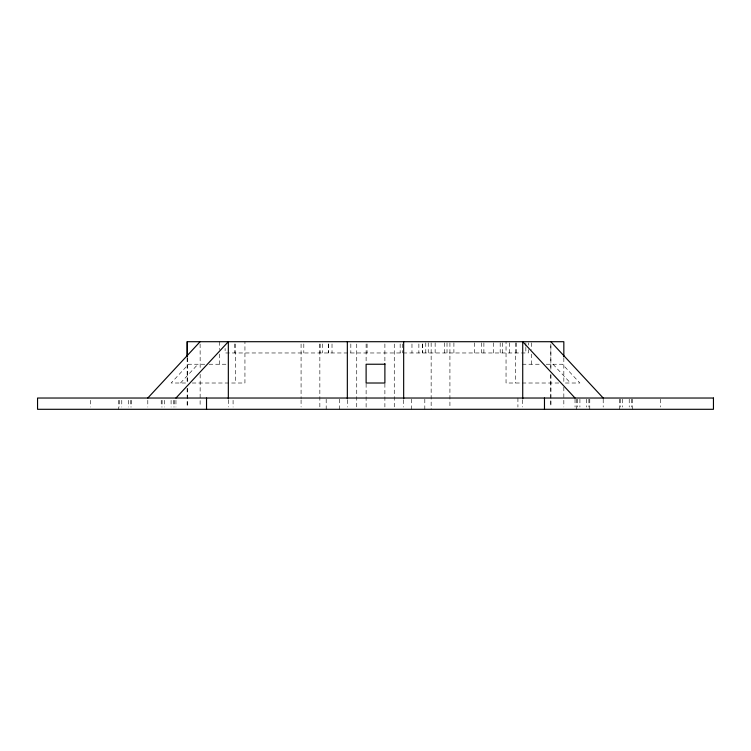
<?xml version="1.0" encoding="UTF-8"?>
<svg xmlns="http://www.w3.org/2000/svg" width="751" height="751" viewBox="0 0 751 751"><rect width="100%" height="100%" fill="white"/><g stroke="black" fill="none" stroke-linecap="round" stroke-linejoin="round"><path stroke-width="0.56" stroke-dasharray="3.75 2.82" d="M550.877 374.974L550.887 407.014M550.877 369.239L550.887 343.996M180.503 383.01L197.964 364.235M204.779 364.235L188.576 364.235L171.125 383.01L186.361 383.01M209.06 364.235L228.67 364.235M522.302 364.235L540.795 364.235M546.193 364.235L562.415 364.235L579.866 383.01L563.438 383.01M192.209 383.01L244.939 383.01L244.939 341.705M558.782 383.01L506.043 383.01L506.043 341.705M553.018 364.235L570.469 383.01M660.336 399.156L660.336 407.042M632.511 399.156L632.511 409.295M631.638 399.156L631.638 407.042M629.225 399.156L629.225 407.042M622.654 399.156L622.654 407.042M620.251 399.156L620.251 407.042M619.368 399.156L619.368 409.295M603.203 399.156L603.203 407.042M589.77 399.156L589.77 409.295M588.897 399.156L588.897 407.042M586.484 399.156L586.484 407.042M579.913 399.156L579.913 407.042M577.51 399.156L577.51 407.042M576.627 399.156L576.627 409.295M575.041 399.156L575.041 407.042M563.832 358.02L563.832 382.494M563.832 387.15L563.832 406.967M550.83 344.033L550.83 368.506M550.83 374.336L550.83 406.967M531.689 342.832L531.689 349.59M531.689 354.096L531.689 364.235M528.319 342.832L528.319 345.084M528.319 349.59L528.319 352.97L225.112 352.97L225.112 348.464M525.85 342.832L525.85 346.211M525.85 347.337L525.85 352.97M522.724 399.973L522.668 406.967M517.918 398.03L517.918 407.042M516.481 342.832L516.481 352.97M515.43 342.85L515.43 383.01M509.563 342.832L509.563 352.97M502.663 342.832L502.663 352.97M500.185 342.832L500.185 352.97M493.276 342.832L493.276 352.97M483.888 342.832L483.888 352.97M481.438 342.832L481.438 352.97M474.519 342.832L474.519 352.97M453.904 342.832L453.904 352.97M449.924 342.869L449.924 406.967M447.014 342.832L447.014 352.97M444.508 342.832L444.508 352.97M435.139 342.832L435.139 352.97M431.149 342.869L431.149 409.295M428.239 342.832L428.239 352.97M425.779 342.832L425.779 352.97M424.813 399.156L424.813 409.295M422.438 343.958L422.438 352.97M422.297 343.958L422.297 352.97M418.87 343.958L418.87 352.97M411.97 343.958L411.97 352.97M411.67 399.156L411.67 409.295M403.662 399.973L403.662 407.042M402.592 343.958L402.592 352.97M400.161 343.958L400.161 352.97M394.266 344.033L394.266 406.967M384.887 343.958L384.887 362.677M384.887 383.658L384.887 406.967M367.079 343.958L367.079 352.97M366.113 343.958L366.113 362.677M366.113 383.658L366.113 409.295M356.734 344.033L356.734 406.967M350.83 343.958L350.83 352.97M347.337 399.973L347.337 407.042M339.33 399.156L339.33 409.295M332.017 343.958L332.017 352.97M328.562 343.958L328.544 352.97M328.422 343.958L328.44 352.97M326.187 399.156L326.187 409.295M322.611 343.958L322.611 352.97M320.057 343.958L320.057 352.97M319.851 344.033L319.851 406.967M303.808 343.958L303.808 352.97M301.076 344.033L301.076 398.809M301.076 399.973L301.076 406.967M235.57 343.996L235.57 383.01M234.519 343.958L234.519 352.97M233.082 400.283L233.082 407.042M228.332 399.973L228.276 406.967M219.301 341.705L219.301 349.59M219.301 354.096L219.301 364.235M200.113 344.033L200.17 368.506M200.17 374.336L200.113 406.967M187.252 358.02L187.252 382.494M187.252 388.323L187.252 406.967M187.168 358.02L187.168 382.494M187.168 388.323L187.168 406.967M175.959 400.283L175.959 407.042M174.373 400.283L174.373 407.042M173.49 400.283L173.49 407.042M171.087 400.283L171.087 407.042M164.516 400.283L164.516 407.042M162.103 400.283L162.103 407.042M161.23 400.283L161.23 407.042M147.797 400.283L147.797 407.042M131.632 400.283L131.632 407.042M130.749 400.283L130.749 407.042M128.346 400.283L128.346 407.042M121.775 400.283L121.775 407.042M119.362 400.283L119.362 407.042M118.489 400.283L118.489 409.295M90.664 400.283L90.664 407.042"/><path stroke-width="1.13" d="M147.797 398.03L200.113 341.705M175.959 398.03L228.332 341.705L228.332 398.809M384.887 364.235L366.113 364.235L366.113 383.01L384.887 383.01L384.887 363.503M550.83 341.705L603.203 398.03M575.041 398.03L522.724 341.705L522.724 398.809M563.832 356.856L563.832 341.705L187.168 341.705L187.168 356.856M544.475 398.03L544.475 409.295M403.662 341.705L403.662 398.809M347.337 341.705L347.337 398.809M206.525 398.03L206.525 409.295M187.252 341.705L187.252 356.856M713.45 398.03L37.55 398.03L37.55 409.295L713.45 409.295L713.45 398.03"/></g></svg>
